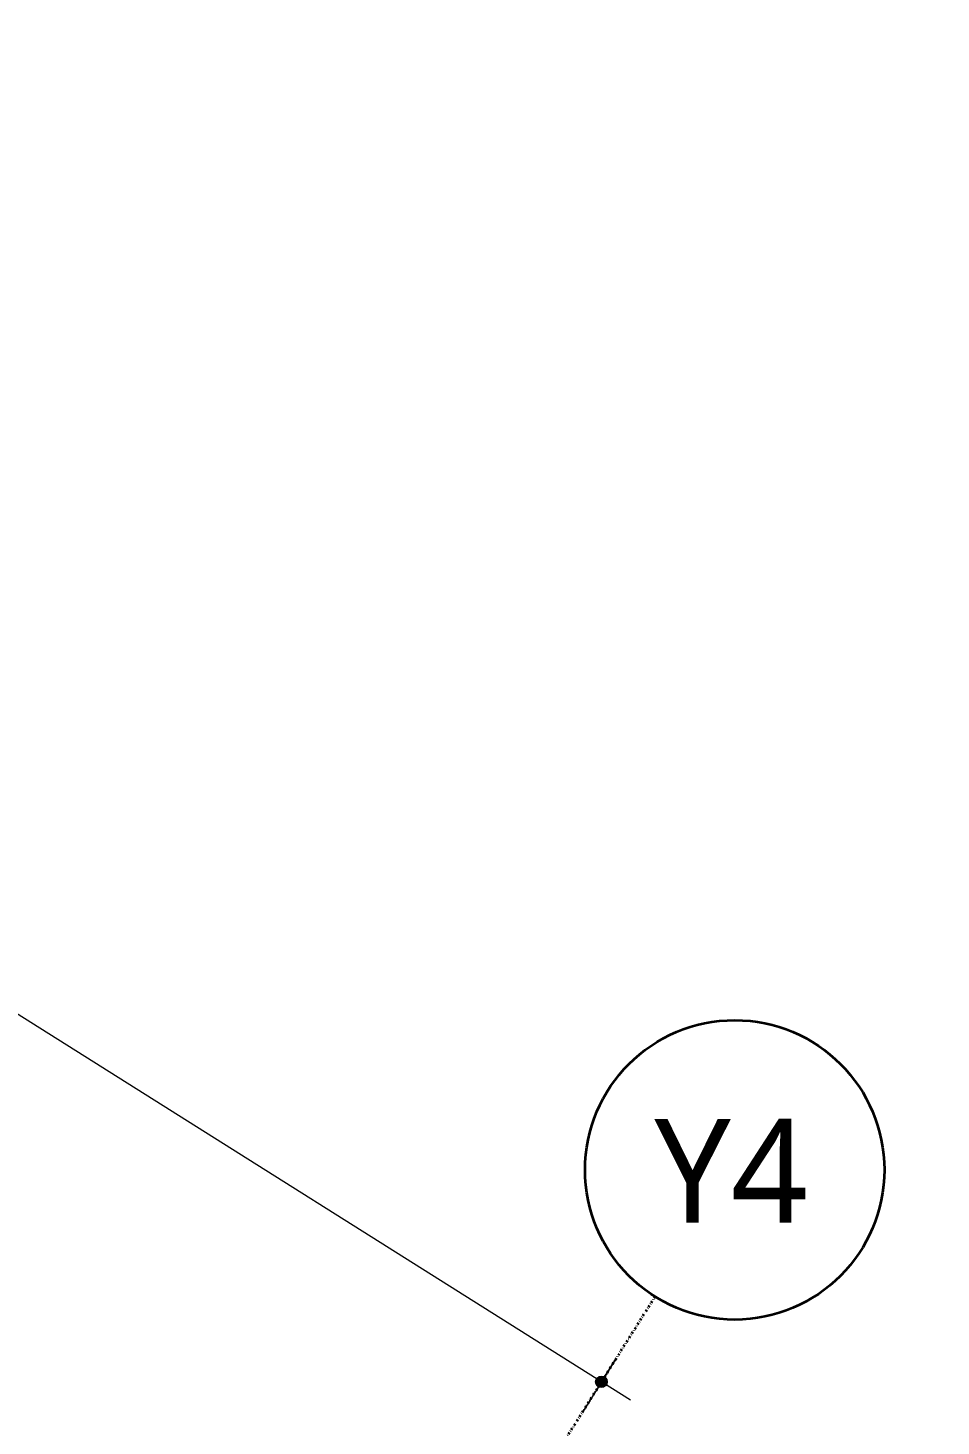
# Model space of a CAD drawing. Header units: centimetres. Extents: x -3523 to 38560, y -3196 to 88043.
# Drawn here: x -530.1 to -232.6, y 2889 to 3344.2 of the extents above; entities that cross this region are included whole.
import ezdxf

# ---------------------------------------------------------------- set-up
doc = ezdxf.new("R2010")
doc.units = ezdxf.units.CM
doc.linetypes.add('Dash dot', pattern=[1.5875, 0.635, -0.47625, 0, -0.47625])
for name, color, linetype, lineweight in [('A-ANNO-DIMS', 7, 'Continuous', 9), ('A-ANNO-DIMS-75', 7, 'Continuous', 9), ('S-GRID', 7, 'Continuous', 9), ('S-GRID-IDEN', 7, 'Continuous', 9)]:
    doc.layers.add(name, color=color, linetype=linetype, lineweight=lineweight)
doc.styles.add('Arial_1', font='arial.ttf', dxfattribs={"width": 0.9, "height": 11.25})
doc.styles.add('Gadugi_5', font='gadugi.ttf', dxfattribs={"height": 33.75})
doc.dimstyles.new('PED_1_5mm_ESQ_1', dxfattribs={"dimscale": 30.48, "dimtxt": 11.477918, "dimasz": 0.492126, "dimexe": 0.369094, "dimexo": 0.369094, "dimgap": 0.073819, "dimtad": 1, "dimdec": 1, "dimrnd": 0.5, "dimdsep": 46, "dimtxsty": 'Arial_1', "dimblk1": 'DOTSMALL', "dimblk2": 'DOTSMALL', "dimsah": 1, "dimcen": 0.09, "dimdle": 0.369094, "dimazin": 0, "dimtfac": 1, "dimtdec": 4, "dimtix": 1, "dimtmove": 2, "dimatfit": 3, "dimfxl": 1, "dimtvp": 1, "dimtolj": 1, "dimtzin": 0, "dimarcsym": 2})

# ---------------------------------------------------------------- blocks, each defined once
blk = doc.blocks.new('Eixo - Y4-2173033-PL B 002 - FUNDAÇÃO')
at = {"layer": 'S-GRID-IDEN', "color": 32, "lineweight": 35, "true_color": 0xe46c0a}
blk.add_circle((0, 0), 0.65, dxfattribs=at)
blk = doc.blocks.new('DIMBLOCK245-PL B 002 - FUNDAÇÃO')
at = {"layer": 'A-ANNO-DIMS-75'}
h = blk.add_hatch(color=256, dxfattribs=at)
edge = h.paths.add_edge_path(flags=0)
edge.add_arc((-956.77, 3289.48), 1.87, 0, 360)
h = blk.add_hatch(color=256, dxfattribs=at)
edge = h.paths.add_edge_path(flags=0)
edge.add_arc((-343.29, 2903.37), 1.88, 0, 360)
for p, q in [((-928.34, 3334.66), (-962.77, 3279.96)), ((-956.77, 3289.48), (-928.34, 3334.66)), ((-333.77, 2897.37), (-966.3, 3295.47)), ((-338.71, 2910.64), (-349.28, 2893.85)), ((-343.29, 2903.37), (-338.71, 2910.64))]:
    blk.add_line(p, q, dxfattribs=at)
for centre, radius in [((-956.77, 3289.48), 1.87), ((-343.29, 2903.37), 1.88)]:
    blk.add_circle(centre, radius, dxfattribs=at)
at = {"layer": 'A-ANNO-DIMS-75', "color": 0, "insert": (-637.79, 3108.63), "char_height": 11.25, "width": 27.9708, "attachment_point": 1, "rotation": 327.8147, "line_spacing_factor": 0.941778, "style": 'Arial_1'}
blk.add_mtext('725', dxfattribs=at)
blk = doc.blocks.new('_DotSmall')
at = {"color": 0, "linetype": 'ByBlock', "const_width": 0.5}
blk.add_lwpolyline([(-0.0625, 0, 1), (0.0625, 0, 1)], format="xyb", close=True, dxfattribs=at)

msp = doc.modelspace()

# ---------------------------------------------------------------- linework, layer by layer
at = {"layer": 'S-GRID', "color": 32, "linetype": 'Dash dot', "lineweight": 35, "true_color": 0xe46c0a}
msp.add_line((-325.828, 2931.113), (-1688.827, 765.475), dxfattribs=at)

# ---------------------------------------------------------------- block references
at = {"layer": 'S-GRID-IDEN', "color": 32, "true_color": 0xe46c0a, "xscale": 74.99999999999996, "yscale": 74.99999999999996, "zscale": 74.99999999999996, "rotation": 147.8147117607286}
msp.add_blockref('Eixo - Y4-2173033-PL B 002 - FUNDAÇÃO', (-299.861, 2972.371), dxfattribs=at)

# ---------------------------------------------------------------- texts
at = {"layer": 'S-GRID-IDEN', "color": 32, "true_color": 0xe46c0a, "insert": (-326.038, 2988.906), "char_height": 33.75, "width": 63.13289, "attachment_point": 1, "style": 'Gadugi_5'}
msp.add_mtext('Y4', dxfattribs=at)

# ---------------------------------------------------------------- dimensions: what is measured, and where the dimension line sits
at = {"layer": 'A-ANNO-DIMS'}
dim = msp.add_linear_dim(base=(-956.774, 3289.479), p1=(-344.703, 2901.123), p2=(-922.345, 3344.183), angle=327.81471, dimstyle='PED_1_5mm_ESQ_1', override={"dimpost": '<>', "dimfxl": 727.991897}, dxfattribs=at)
dim.commit()
dim.dimension.update_dxf_attribs({"geometry": 'DIMBLOCK245-PL B 002 - FUNDAÇÃO', "text_midpoint": (-629.951, 3094.838), "dimtype": 160, "text_rotation": 327.81471})

doc.saveas('drawing.dxf')
